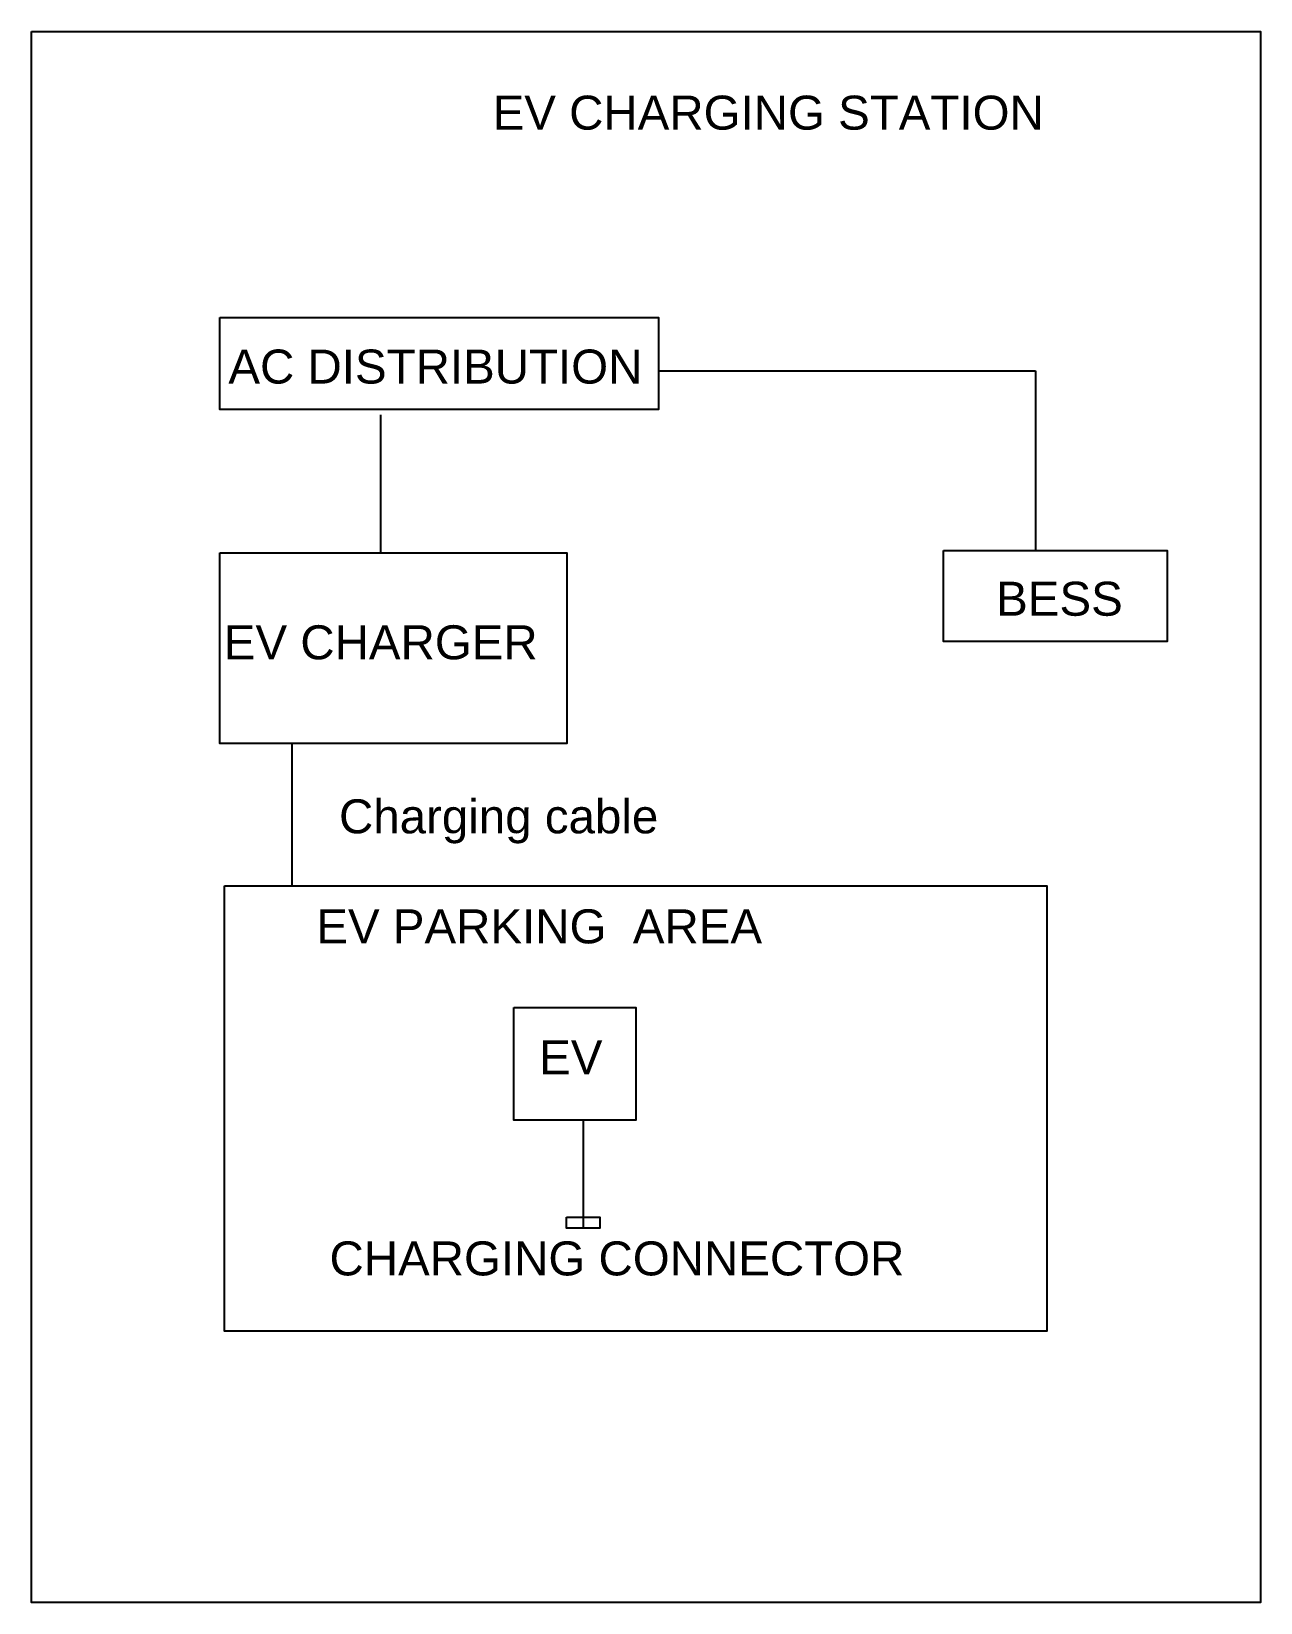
# Model space of a CAD drawing. Header units: millimetres. Extents: x 20.2 to 38.3, y -0.1 to 23.
import ezdxf

# ---------------------------------------------------------------- set-up
doc = ezdxf.new("R2010")
doc.units = ezdxf.units.MM
doc.header["$MEASUREMENT"] = 0
doc.styles.get("Standard").update_dxf_attribs({"font": 'arial.ttf'})

msp = doc.modelspace()

# ---------------------------------------------------------------- linework, layer by layer
for p, q in [((29.475, 18.001), (35.02, 18.001)), ((35.02, 18.001), (35.02, 18.001)), ((35.02, 18.001), (35.02, 15.362)), ((25.38, 17.354), (25.38, 15.327)), ((24.076, 12.523), (24.076, 10.429)), ((28.366, 6.983), (28.366, 5.394))]:
    msp.add_line(p, q)
for points in [[(20.246, 22.995), (38.332, 22.995), (38.332, -0.11), (20.246, -0.11)], [(23.018, 18.787), (29.475, 18.787), (29.475, 17.436), (23.018, 17.436)], [(23.018, 15.327), (28.123, 15.327), (28.123, 12.523), (23.018, 12.523)], [(33.665, 15.362), (36.956, 15.362), (36.956, 14.022), (33.665, 14.022)], [(23.085, 10.429), (35.186, 10.429), (35.186, 3.879), (23.085, 3.879)], [(27.345, 8.639), (29.137, 8.639), (29.137, 6.983), (27.345, 6.983)], [(28.119, 5.56), (28.611, 5.56), (28.611, 5.394), (28.119, 5.394)], [(28.366, 5.394), (28.366, 5.394), (28.366, 5.394), (28.366, 5.394)]]:
    msp.add_lwpolyline(points, close=True)

# ---------------------------------------------------------------- texts
for s, p in [('EV CHARGING STATION ', (27.032, 21.55)), ('AC DISTRIBUTION', (23.144, 17.816)), ('BESS', (34.441, 14.402)), (' EV CHARGER', (22.883, 13.761)), ('Charging cable', (24.772, 11.202)), ('EV PARKING  AREA', (24.438, 9.584)), ('EV', (27.717, 7.659)), (' CHARGING CONNECTOR ', (24.438, 4.701))]:
    msp.add_text(s, height=0.5).set_placement(p)

doc.saveas('drawing.dxf')
